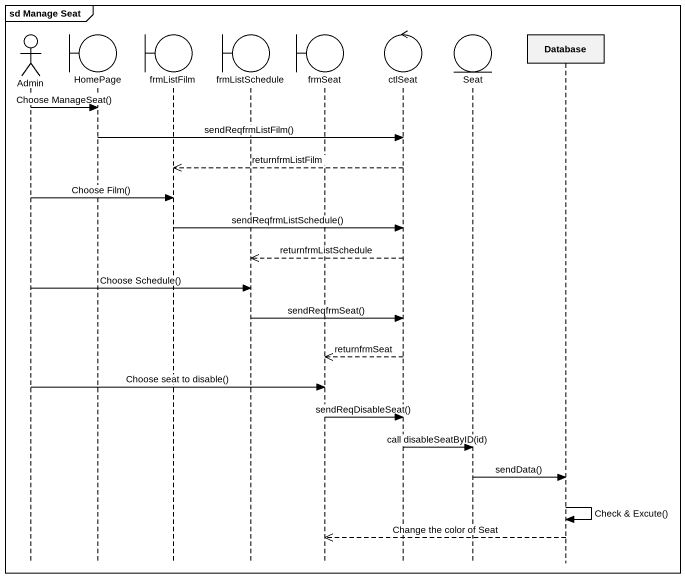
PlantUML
@startuml
mainframe sd Manage Seat
hide footbox
actor Admin
boundary HomePage
boundary frmListFilm
boundary frmListSchedule
boundary frmSeat
control ctlSeat
entity Seat
participant "Database" as Database_

Admin -> HomePage : Choose ManageSeat()
HomePage -> ctlSeat : sendReqfrmListFilm()
ctlSeat -->> frmListFilm : returnfrmListFilm
Admin -> frmListFilm : Choose Film()
frmListFilm -> ctlSeat : sendReqfrmListSchedule()
ctlSeat -->> frmListSchedule : returnfrmListSchedule
Admin -> frmListSchedule : Choose Schedule()
frmListSchedule -> ctlSeat : sendReqfrmSeat()
ctlSeat -->> frmSeat : returnfrmSeat
Admin -> frmSeat : Choose seat to disable()
frmSeat -> ctlSeat : sendReqDisableSeat()
ctlSeat -> Seat : call disableSeatByID(id)
Seat -> Database_ : sendData()
Database_ -> Database_ : Check & Excute()
Database_ -->> frmSeat : Change the color of Seat
@enduml
